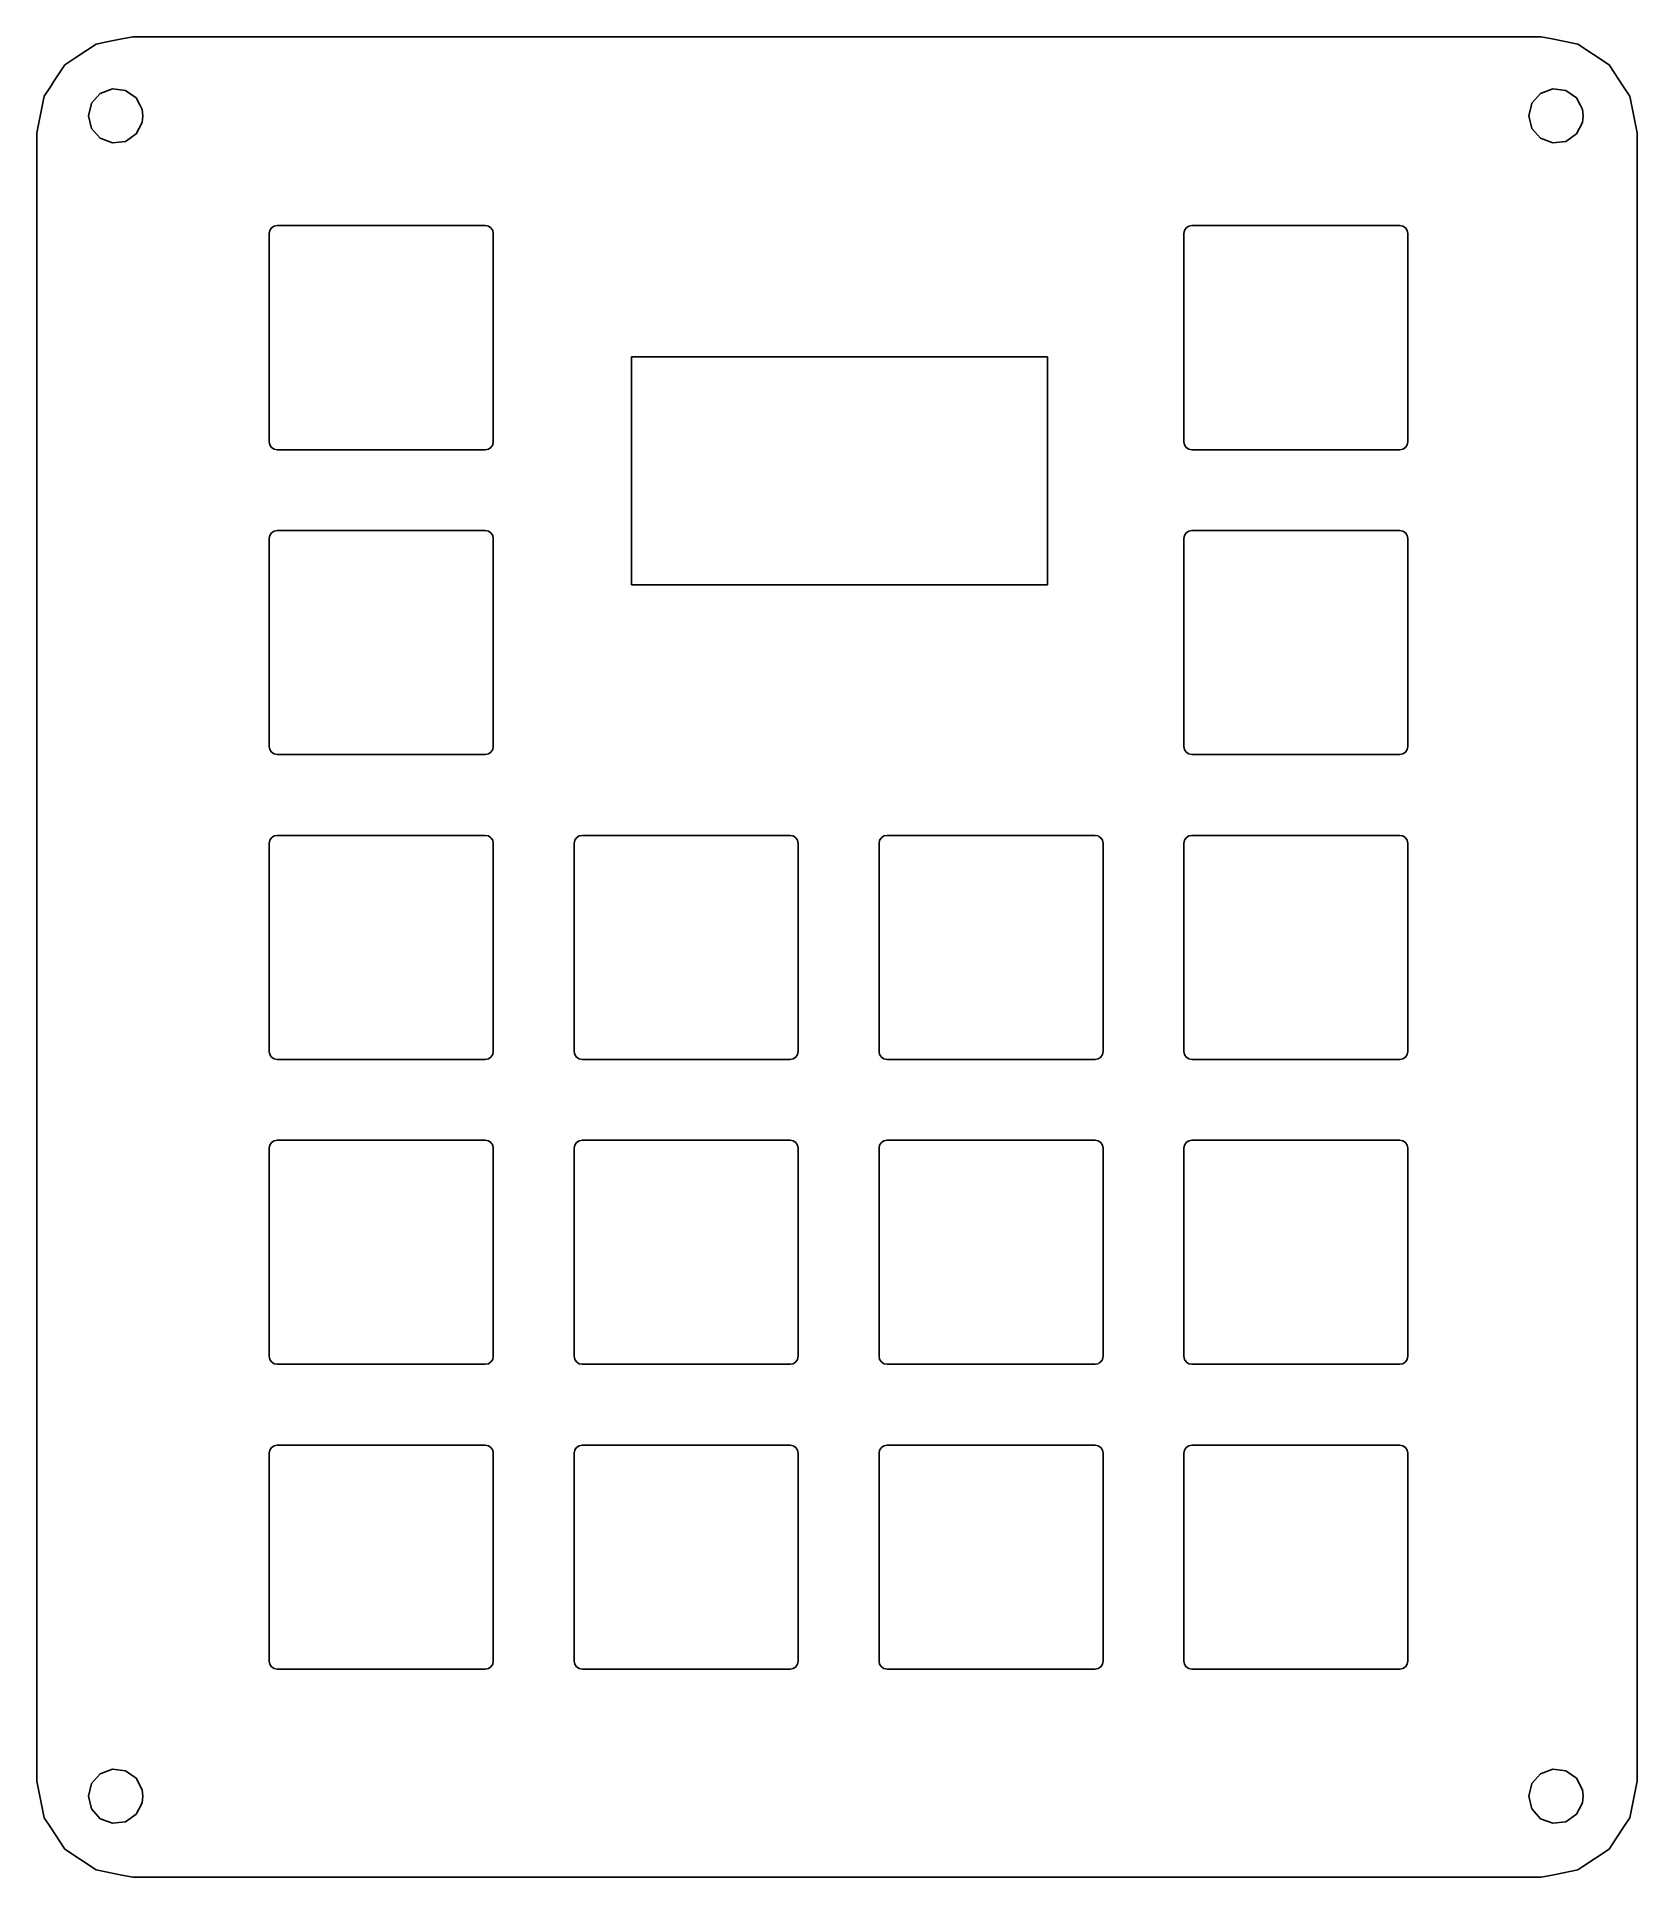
# Model space of a CAD drawing. Extents: x -50 to 50, y 60 to 174.
import ezdxf

# ---------------------------------------------------------------- set-up
doc = ezdxf.new("R2010")
doc.units = 0

msp = doc.modelspace()

# ---------------------------------------------------------------- linework, layer by layer
at = {"layer": 'Layer 1'}
for p, q in [((-47.4981, 173.24), (-46.296, 174.043)), ((-46.296, 174.043), (-45.6301, 174.176)), ((-45.6301, 174.176), (-44.7838, 174.344)), ((-44.7838, 174.344), (-44, 174.5)), ((-44, 174.5), (-40.96, 174.5)), ((-40.96, 174.5), (-32.768, 174.5)), ((-32.768, 174.5), (-29.5361, 174.5)), ((-29.5361, 174.5), (-23.9221, 174.5)), ((-23.9221, 174.5), (0, 174.5)), ((0, 174.5), (13.151, 174.5)), ((13.151, 174.5), (21.675, 174.5)), ((21.675, 174.5), (32.768, 174.5)), ((32.768, 174.5), (40.96, 174.5)), ((40.96, 174.5), (44, 174.5)), ((44, 174.5), (44.7838, 174.344)), ((44.7838, 174.344), (46.296, 174.043)), ((46.296, 174.043), (48.243, 172.743)), ((-48.9471, 171.688), (-48.243, 172.743)), ((-48.243, 172.743), (-47.4981, 173.24)), ((48.243, 172.743), (49.152, 171.382)), ((-49.543, 170.796), (-49.152, 171.382)), ((-49.152, 171.382), (-48.9471, 171.688)), ((49.152, 171.382), (49.543, 170.796)), ((-50, 168.5), (-49.543, 170.796)), ((-46.5979, 170.248), (-46.769, 169.555)), ((-46.574, 170.345), (-46.5979, 170.248)), ((-46.035, 170.954), (-46.574, 170.345)), ((-45.274, 171.243), (-46.035, 170.954)), ((-44.466, 171.145), (-45.274, 171.243)), ((-43.796, 170.682), (-44.466, 171.145)), ((-43.5681, 170.248), (-43.796, 170.682)), ((-43.418, 169.962), (-43.5681, 170.248)), ((43.4021, 170.248), (43.231, 169.555)), ((43.426, 170.345), (43.4021, 170.248)), ((43.965, 170.954), (43.426, 170.345)), ((44.726, 171.243), (43.965, 170.954)), ((45.534, 171.145), (44.726, 171.243)), ((46.204, 170.682), (45.534, 171.145)), ((46.4319, 170.248), (46.204, 170.682)), ((46.582, 169.962), (46.4319, 170.248)), ((49.543, 170.796), (50, 168.5)), ((-46.769, 169.555), (-46.574, 168.765)), ((-43.796, 168.428), (-43.418, 169.148)), ((-43.369, 169.555), (-43.418, 169.962)), ((-43.418, 169.148), (-43.369, 169.555)), ((43.231, 169.555), (43.426, 168.765)), ((46.204, 168.428), (46.582, 169.148)), ((46.631, 169.555), (46.582, 169.962)), ((46.582, 169.148), (46.631, 169.555)), ((-50, 166.152), (-50, 168.5)), ((-46.574, 168.765), (-46.035, 168.156)), ((-46.035, 168.156), (-45.274, 167.868)), ((-45.274, 167.868), (-44.466, 167.966)), ((-44.466, 167.966), (-43.796, 168.428)), ((43.426, 168.765), (43.965, 168.156)), ((43.965, 168.156), (44.726, 167.868)), ((44.726, 167.868), (45.534, 167.966)), ((45.534, 167.966), (46.204, 168.428)), ((50, 168.5), (50, 166.152)), ((-50, 149.768), (-50, 166.152)), ((50, 166.152), (50, 149.768)), ((-35.437, 162.391), (-35.475, 162.2)), ((-35.475, 162.2), (-35.475, 149.768)), ((-35.329, 162.554), (-35.437, 162.391)), ((-35.166, 162.662), (-35.329, 162.554)), ((-34.975, 162.7), (-35.166, 162.662)), ((-32.768, 162.7), (-34.975, 162.7)), ((-21.975, 162.7), (-32.768, 162.7)), ((-21.784, 162.662), (-21.975, 162.7)), ((-21.621, 162.554), (-21.784, 162.662)), ((-21.513, 162.391), (-21.621, 162.554)), ((-21.475, 162.2), (-21.513, 162.391)), ((-21.475, 149.768), (-21.475, 162.2)), ((21.713, 162.391), (21.675, 162.2)), ((21.675, 162.2), (21.675, 149.768)), ((21.821, 162.554), (21.713, 162.391)), ((21.984, 162.662), (21.821, 162.554)), ((22.175, 162.7), (21.984, 162.662)), ((32.768, 162.7), (22.175, 162.7)), ((35.175, 162.7), (32.768, 162.7)), ((35.366, 162.662), (35.175, 162.7)), ((35.529, 162.554), (35.366, 162.662)), ((35.637, 162.391), (35.529, 162.554)), ((35.675, 162.2), (35.637, 162.391)), ((35.675, 149.768), (35.675, 162.2)), ((0, 154.496), (-12.849, 154.496)), ((-12.849, 154.496), (-12.849, 149.768)), ((13.151, 154.496), (0, 154.496)), ((13.151, 149.768), (13.151, 154.496)), ((13.151, 154.496), (13.151, 154.496)), ((-50, 148.7), (-50, 149.768)), ((-35.475, 149.768), (-35.475, 149.2)), ((-21.475, 149.2), (-21.475, 149.768)), ((-12.849, 149.768), (-12.849, 140.246)), ((13.151, 148.7), (13.151, 149.768)), ((21.675, 149.768), (21.675, 149.2)), ((35.675, 149.2), (35.675, 149.768)), ((50, 149.768), (50, 133.384)), ((-50, 133.384), (-50, 148.7)), ((-35.475, 149.2), (-35.437, 149.009)), ((-35.437, 149.009), (-35.329, 148.846)), ((-35.329, 148.846), (-35.166, 148.738)), ((-35.166, 148.738), (-34.975, 148.7)), ((-34.975, 148.7), (-32.768, 148.7)), ((-32.768, 148.7), (-21.975, 148.7)), ((-21.975, 148.7), (-21.784, 148.738)), ((-21.784, 148.738), (-21.621, 148.846)), ((-21.621, 148.846), (-21.513, 149.009)), ((-21.513, 149.009), (-21.475, 149.2)), ((13.151, 140.246), (13.151, 148.7)), ((21.675, 149.2), (21.713, 149.009)), ((21.713, 149.009), (21.821, 148.846)), ((21.821, 148.846), (21.984, 148.738)), ((21.984, 148.738), (22.175, 148.7)), ((22.175, 148.7), (32.768, 148.7)), ((32.768, 148.7), (35.175, 148.7)), ((35.175, 148.7), (35.366, 148.738)), ((35.366, 148.738), (35.529, 148.846)), ((35.529, 148.846), (35.637, 149.009)), ((35.637, 149.009), (35.675, 149.2)), ((-35.437, 143.341), (-35.475, 143.15)), ((-35.475, 143.15), (-35.475, 133.384)), ((-35.329, 143.504), (-35.437, 143.341)), ((-35.166, 143.612), (-35.329, 143.504)), ((-34.975, 143.65), (-35.166, 143.612)), ((-32.768, 143.65), (-34.975, 143.65)), ((-21.975, 143.65), (-32.768, 143.65)), ((-21.784, 143.612), (-21.975, 143.65)), ((-21.621, 143.504), (-21.784, 143.612)), ((-21.513, 143.341), (-21.621, 143.504)), ((-21.475, 143.15), (-21.513, 143.341)), ((-21.475, 133.384), (-21.475, 143.15)), ((21.713, 143.341), (21.675, 143.15)), ((21.675, 143.15), (21.675, 133.384)), ((21.821, 143.504), (21.713, 143.341)), ((21.984, 143.612), (21.821, 143.504)), ((22.175, 143.65), (21.984, 143.612)), ((32.768, 143.65), (22.175, 143.65)), ((35.175, 143.65), (32.768, 143.65)), ((35.366, 143.612), (35.175, 143.65)), ((35.529, 143.504), (35.366, 143.612)), ((35.637, 143.341), (35.529, 143.504)), ((35.675, 143.15), (35.637, 143.341)), ((35.675, 133.384), (35.675, 143.15)), ((-12.849, 140.246), (0, 140.246)), ((0, 140.246), (13.151, 140.246)), ((-50, 129.65), (-50, 133.384)), ((-35.475, 133.384), (-35.475, 130.15)), ((-21.475, 130.15), (-21.475, 133.384)), ((21.675, 133.384), (21.675, 130.15)), ((35.675, 130.15), (35.675, 133.384)), ((50, 133.384), (50, 117)), ((-35.475, 130.15), (-35.437, 129.959)), ((-35.437, 129.959), (-35.329, 129.796)), ((-21.621, 129.796), (-21.513, 129.959)), ((-21.513, 129.959), (-21.475, 130.15)), ((21.675, 130.15), (21.713, 129.959)), ((21.713, 129.959), (21.821, 129.796)), ((35.529, 129.796), (35.637, 129.959)), ((35.637, 129.959), (35.675, 130.15)), ((-50, 117), (-50, 129.65)), ((-35.329, 129.796), (-35.166, 129.688)), ((-35.166, 129.688), (-34.975, 129.65)), ((-34.975, 129.65), (-32.768, 129.65)), ((-32.768, 129.65), (-21.975, 129.65)), ((-21.975, 129.65), (-21.784, 129.688)), ((-21.784, 129.688), (-21.621, 129.796)), ((21.821, 129.796), (21.984, 129.688)), ((21.984, 129.688), (22.175, 129.65)), ((22.175, 129.65), (29.7117, 129.65)), ((29.7117, 129.65), (32.768, 129.65)), ((32.768, 129.65), (35.175, 129.65)), ((35.175, 129.65), (35.366, 129.688)), ((35.366, 129.688), (35.529, 129.796)), ((-35.436, 124.292), (-35.475, 124.1)), ((-35.327, 124.455), (-35.436, 124.292)), ((-35.163, 124.563), (-35.327, 124.455)), ((-34.975, 124.6), (-35.163, 124.563)), ((-32.768, 124.6), (-34.975, 124.6)), ((-21.975, 124.6), (-32.768, 124.6)), ((-21.784, 124.562), (-21.975, 124.6)), ((-21.621, 124.454), (-21.784, 124.562)), ((-21.513, 124.291), (-21.621, 124.454)), ((-21.475, 124.1), (-21.513, 124.291)), ((-16.386, 124.292), (-16.425, 124.1)), ((-16.384, 124.295), (-16.386, 124.292)), ((-16.277, 124.455), (-16.384, 124.295)), ((-16.113, 124.563), (-16.277, 124.455)), ((-15.925, 124.6), (-16.113, 124.563)), ((-2.925, 124.6), (-15.925, 124.6)), ((-2.734, 124.562), (-2.925, 124.6)), ((-2.571, 124.454), (-2.734, 124.562)), ((-2.463, 124.291), (-2.571, 124.454)), ((-2.425, 124.1), (-2.463, 124.291)), ((2.663, 124.291), (2.625, 124.1)), ((2.771, 124.454), (2.663, 124.291)), ((2.934, 124.562), (2.771, 124.454)), ((3.125, 124.6), (2.934, 124.562)), ((16.125, 124.6), (3.125, 124.6)), ((16.316, 124.562), (16.125, 124.6)), ((16.384, 124.517), (16.316, 124.562)), ((16.479, 124.454), (16.384, 124.517)), ((16.587, 124.291), (16.479, 124.454)), ((16.625, 124.1), (16.587, 124.291)), ((21.714, 124.292), (21.675, 124.1)), ((21.823, 124.455), (21.714, 124.292)), ((21.987, 124.563), (21.823, 124.455)), ((22.175, 124.6), (21.987, 124.563)), ((32.768, 124.6), (22.175, 124.6)), ((35.175, 124.6), (32.768, 124.6)), ((35.366, 124.562), (35.175, 124.6)), ((35.529, 124.454), (35.366, 124.562)), ((35.637, 124.291), (35.529, 124.454)), ((35.675, 124.1), (35.637, 124.291)), ((-35.475, 124.1), (-35.475, 117)), ((-21.475, 117), (-21.475, 124.1)), ((-16.425, 124.1), (-16.425, 117)), ((-2.425, 117), (-2.425, 124.1)), ((2.625, 124.1), (2.625, 117)), ((16.625, 117), (16.625, 124.1)), ((21.675, 124.1), (21.675, 117)), ((35.675, 117), (35.675, 124.1)), ((-50, 100.616), (-50, 117)), ((-35.475, 117), (-35.475, 111.1)), ((-21.475, 111.1), (-21.475, 117)), ((-16.425, 117), (-16.425, 111.1)), ((-2.425, 111.1), (-2.425, 117)), ((2.625, 117), (2.625, 114.583)), ((16.625, 111.1), (16.625, 117)), ((21.675, 117), (21.675, 111.1)), ((35.675, 111.1), (35.675, 117)), ((50, 117), (50, 100.616)), ((2.625, 114.583), (2.625, 111.1)), ((-35.475, 111.1), (-35.437, 110.909)), ((-35.437, 110.909), (-35.329, 110.746)), ((-35.329, 110.746), (-35.166, 110.638)), ((-35.166, 110.638), (-34.975, 110.6)), ((-34.975, 110.6), (-32.768, 110.6)), ((-32.768, 110.6), (-21.975, 110.6)), ((-21.975, 110.6), (-21.784, 110.638)), ((-21.784, 110.638), (-21.621, 110.746)), ((-21.621, 110.746), (-21.513, 110.909)), ((-21.513, 110.909), (-21.475, 111.1)), ((-16.425, 111.1), (-16.387, 110.909)), ((-16.387, 110.909), (-16.384, 110.904)), ((-16.384, 110.904), (-16.279, 110.746)), ((-16.279, 110.746), (-16.116, 110.638)), ((-16.116, 110.638), (-15.925, 110.6)), ((-15.925, 110.6), (-2.925, 110.6)), ((-2.925, 110.6), (-2.734, 110.638)), ((-2.734, 110.638), (-2.571, 110.746)), ((-2.571, 110.746), (-2.463, 110.909)), ((-2.463, 110.909), (-2.425, 111.1)), ((2.625, 111.1), (2.663, 110.909)), ((2.663, 110.909), (2.771, 110.746)), ((2.771, 110.746), (2.934, 110.638)), ((2.934, 110.638), (3.125, 110.6)), ((3.125, 110.6), (8.6369, 110.6)), ((8.6369, 110.6), (16.125, 110.6)), ((16.125, 110.6), (16.316, 110.638)), ((16.316, 110.638), (16.384, 110.683)), ((16.384, 110.683), (16.479, 110.746)), ((16.479, 110.746), (16.587, 110.909)), ((16.587, 110.909), (16.625, 111.1)), ((21.675, 111.1), (21.713, 110.909)), ((21.713, 110.909), (21.821, 110.746)), ((21.821, 110.746), (21.984, 110.638)), ((21.984, 110.638), (22.175, 110.6)), ((22.175, 110.6), (32.768, 110.6)), ((32.768, 110.6), (34.5708, 110.6)), ((34.5708, 110.6), (35.175, 110.6)), ((35.175, 110.6), (35.366, 110.638)), ((35.366, 110.638), (35.529, 110.746)), ((35.529, 110.746), (35.637, 110.909)), ((35.637, 110.909), (35.675, 111.1)), ((-35.437, 105.241), (-35.475, 105.05)), ((-35.475, 105.05), (-35.475, 100.616)), ((-35.329, 105.404), (-35.437, 105.241)), ((-35.166, 105.512), (-35.329, 105.404)), ((-34.975, 105.55), (-35.166, 105.512)), ((-32.768, 105.55), (-34.975, 105.55)), ((-21.975, 105.55), (-32.768, 105.55)), ((-21.784, 105.512), (-21.975, 105.55)), ((-21.621, 105.404), (-21.784, 105.512)), ((-21.513, 105.241), (-21.621, 105.404)), ((-21.475, 105.05), (-21.513, 105.241)), ((-21.475, 100.616), (-21.475, 105.05)), ((-16.387, 105.241), (-16.425, 105.05)), ((-16.425, 105.05), (-16.425, 100.616)), ((-16.384, 105.246), (-16.387, 105.241)), ((-16.279, 105.404), (-16.384, 105.246)), ((-16.116, 105.512), (-16.279, 105.404)), ((-15.925, 105.55), (-16.116, 105.512)), ((-2.925, 105.55), (-15.925, 105.55)), ((-2.734, 105.512), (-2.925, 105.55)), ((-2.571, 105.404), (-2.734, 105.512)), ((-2.463, 105.241), (-2.571, 105.404)), ((-2.425, 105.05), (-2.463, 105.241)), ((-2.425, 100.616), (-2.425, 105.05)), ((2.663, 105.241), (2.625, 105.05)), ((2.625, 105.05), (2.625, 100.616)), ((2.771, 105.404), (2.663, 105.241)), ((2.934, 105.512), (2.771, 105.404)), ((3.125, 105.55), (2.934, 105.512)), ((16.125, 105.55), (3.125, 105.55)), ((16.316, 105.512), (16.125, 105.55)), ((16.384, 105.467), (16.316, 105.512)), ((16.479, 105.404), (16.384, 105.467)), ((16.587, 105.241), (16.479, 105.404)), ((16.625, 105.05), (16.587, 105.241)), ((16.625, 100.616), (16.625, 105.05)), ((21.713, 105.241), (21.675, 105.05)), ((21.675, 105.05), (21.675, 100.616)), ((21.821, 105.404), (21.713, 105.241)), ((21.984, 105.512), (21.821, 105.404)), ((22.175, 105.55), (21.984, 105.512)), ((32.768, 105.55), (22.175, 105.55)), ((35.175, 105.55), (32.768, 105.55)), ((35.366, 105.512), (35.175, 105.55)), ((35.529, 105.404), (35.366, 105.512)), ((35.637, 105.241), (35.529, 105.404)), ((35.675, 105.05), (35.637, 105.241)), ((35.675, 100.616), (35.675, 105.05)), ((-50, 91.55), (-50, 100.616)), ((-35.475, 100.616), (-35.475, 92.05)), ((-21.475, 92.424), (-21.475, 100.616)), ((-16.425, 100.616), (-16.425, 92.424)), ((-2.425, 92.424), (-2.425, 100.616)), ((2.625, 100.616), (2.625, 92.05)), ((16.625, 92.424), (16.625, 100.616)), ((21.675, 100.616), (21.675, 92.424)), ((35.675, 92.05), (35.675, 100.616)), ((50, 100.616), (50, 84.232)), ((-35.475, 92.05), (-35.437, 91.859)), ((-21.513, 91.859), (-21.475, 92.05)), ((-21.475, 92.05), (-21.475, 92.424)), ((-16.425, 92.424), (-16.425, 92.05)), ((-16.425, 92.05), (-16.387, 91.859)), ((-2.463, 91.859), (-2.425, 92.05)), ((-2.425, 92.05), (-2.425, 92.424)), ((2.625, 92.05), (2.663, 91.859)), ((16.587, 91.859), (16.625, 92.05)), ((16.625, 92.05), (16.625, 92.424)), ((21.675, 92.424), (21.675, 92.05)), ((21.675, 92.05), (21.713, 91.859)), ((35.637, 91.859), (35.675, 92.05)), ((-50, 84.232), (-50, 91.55)), ((-35.437, 91.859), (-35.329, 91.696)), ((-35.329, 91.696), (-35.166, 91.588)), ((-35.166, 91.588), (-34.975, 91.55)), ((-34.975, 91.55), (-32.768, 91.55)), ((-32.768, 91.55), (-24.576, 91.55)), ((-24.576, 91.55), (-21.975, 91.55)), ((-21.975, 91.55), (-21.784, 91.588)), ((-21.784, 91.588), (-21.621, 91.696)), ((-21.621, 91.696), (-21.513, 91.859)), ((-16.387, 91.859), (-16.384, 91.8545)), ((-16.384, 91.8545), (-16.279, 91.696)), ((-16.279, 91.696), (-16.116, 91.588)), ((-16.116, 91.588), (-15.925, 91.55)), ((-15.925, 91.55), (-8.192, 91.55)), ((-8.192, 91.55), (-2.925, 91.55)), ((-2.925, 91.55), (-2.734, 91.588)), ((-2.734, 91.588), (-2.571, 91.696)), ((-2.571, 91.696), (-2.463, 91.859)), ((2.663, 91.859), (2.771, 91.696)), ((2.771, 91.696), (2.934, 91.588)), ((2.934, 91.588), (3.125, 91.55)), ((3.125, 91.55), (16.125, 91.55)), ((16.125, 91.55), (16.316, 91.588)), ((16.316, 91.588), (16.384, 91.6331)), ((16.384, 91.6331), (16.479, 91.696)), ((16.479, 91.696), (16.587, 91.859)), ((21.713, 91.859), (21.821, 91.696)), ((21.821, 91.696), (21.984, 91.588)), ((21.984, 91.588), (22.175, 91.55)), ((22.175, 91.55), (24.576, 91.55)), ((24.576, 91.55), (32.768, 91.55)), ((32.768, 91.55), (35.175, 91.55)), ((35.175, 91.55), (35.366, 91.588)), ((35.366, 91.588), (35.529, 91.696)), ((35.529, 91.696), (35.637, 91.859)), ((-35.329, 86.354), (-35.437, 86.191)), ((-35.166, 86.462), (-35.329, 86.354)), ((-34.975, 86.5), (-35.166, 86.462)), ((-32.768, 86.5), (-34.975, 86.5)), ((-24.576, 86.5), (-32.768, 86.5)), ((-21.975, 86.5), (-24.576, 86.5)), ((-21.784, 86.462), (-21.975, 86.5)), ((-21.621, 86.354), (-21.784, 86.462)), ((-21.513, 86.191), (-21.621, 86.354)), ((-16.279, 86.354), (-16.384, 86.1955)), ((-16.116, 86.462), (-16.279, 86.354)), ((-15.925, 86.5), (-16.116, 86.462)), ((-8.192, 86.5), (-15.925, 86.5)), ((-2.925, 86.5), (-8.192, 86.5)), ((-2.734, 86.462), (-2.925, 86.5)), ((-2.571, 86.354), (-2.734, 86.462)), ((-2.463, 86.191), (-2.571, 86.354)), ((2.771, 86.354), (2.663, 86.191)), ((2.934, 86.462), (2.771, 86.354)), ((3.125, 86.5), (2.934, 86.462)), ((16.125, 86.5), (3.125, 86.5)), ((16.316, 86.462), (16.125, 86.5)), ((16.384, 86.4169), (16.316, 86.462)), ((16.479, 86.354), (16.384, 86.4169)), ((16.587, 86.191), (16.479, 86.354)), ((21.821, 86.354), (21.713, 86.191)), ((21.984, 86.462), (21.821, 86.354)), ((22.175, 86.5), (21.984, 86.462)), ((24.576, 86.5), (22.175, 86.5)), ((32.768, 86.5), (24.576, 86.5)), ((35.175, 86.5), (32.768, 86.5)), ((35.366, 86.462), (35.175, 86.5)), ((35.529, 86.354), (35.366, 86.462)), ((35.637, 86.191), (35.529, 86.354)), ((-35.437, 86.191), (-35.475, 86)), ((-35.475, 86), (-35.475, 84.232)), ((-21.475, 86), (-21.513, 86.191)), ((-21.475, 84.232), (-21.475, 86)), ((-16.387, 86.191), (-16.425, 86)), ((-16.425, 86), (-16.425, 84.232)), ((-16.384, 86.1955), (-16.387, 86.191)), ((-2.425, 86), (-2.463, 86.191)), ((-2.425, 84.232), (-2.425, 86)), ((2.663, 86.191), (2.625, 86)), ((2.625, 86), (2.625, 84.232)), ((16.625, 86), (16.587, 86.191)), ((16.625, 84.232), (16.625, 86)), ((21.713, 86.191), (21.675, 86)), ((21.675, 86), (21.675, 84.232)), ((35.675, 86), (35.637, 86.191)), ((35.675, 84.232), (35.675, 86)), ((-50, 72.5), (-50, 84.232)), ((-35.475, 84.232), (-35.475, 73)), ((-21.475, 73), (-21.475, 84.232)), ((-16.425, 84.232), (-16.425, 73)), ((-2.425, 73), (-2.425, 84.232)), ((2.625, 84.232), (2.625, 73)), ((16.625, 73), (16.625, 84.232)), ((21.675, 84.232), (21.675, 73)), ((35.675, 73), (35.675, 84.232)), ((50, 84.232), (50, 67.848)), ((-50, 67.848), (-50, 72.5)), ((-35.475, 73), (-35.437, 72.809)), ((-35.437, 72.809), (-35.329, 72.646)), ((-35.329, 72.646), (-35.166, 72.538)), ((-35.166, 72.538), (-34.975, 72.5)), ((-34.975, 72.5), (-32.768, 72.5)), ((-32.768, 72.5), (-21.975, 72.5)), ((-21.975, 72.5), (-21.784, 72.538)), ((-21.784, 72.538), (-21.621, 72.646)), ((-21.621, 72.646), (-21.513, 72.809)), ((-21.513, 72.809), (-21.475, 73)), ((-16.425, 73), (-16.387, 72.809)), ((-16.387, 72.809), (-16.384, 72.8045)), ((-16.384, 72.8045), (-16.279, 72.646)), ((-16.279, 72.646), (-16.116, 72.538)), ((-16.116, 72.538), (-15.925, 72.5)), ((-15.925, 72.5), (-2.925, 72.5)), ((-2.925, 72.5), (-2.734, 72.538)), ((-2.734, 72.538), (-2.571, 72.646)), ((-2.571, 72.646), (-2.463, 72.809)), ((-2.463, 72.809), (-2.425, 73)), ((2.625, 73), (2.663, 72.809)), ((2.663, 72.809), (2.771, 72.646)), ((2.771, 72.646), (2.934, 72.538)), ((2.934, 72.538), (3.125, 72.5)), ((3.125, 72.5), (16.125, 72.5)), ((16.125, 72.5), (16.316, 72.538)), ((16.316, 72.538), (16.384, 72.5831)), ((16.384, 72.5831), (16.479, 72.646)), ((16.479, 72.646), (16.587, 72.809)), ((16.587, 72.809), (16.625, 73)), ((21.675, 73), (21.713, 72.809)), ((21.713, 72.809), (21.821, 72.646)), ((21.821, 72.646), (21.984, 72.538)), ((21.984, 72.538), (22.175, 72.5)), ((22.175, 72.5), (32.768, 72.5)), ((32.768, 72.5), (35.175, 72.5)), ((35.175, 72.5), (35.366, 72.538)), ((35.366, 72.538), (35.529, 72.646)), ((35.529, 72.646), (35.637, 72.809)), ((35.637, 72.809), (35.675, 73)), ((-50, 65.5), (-50, 67.848)), ((50, 67.848), (50, 65.5)), ((-46.035, 65.954), (-46.574, 65.345)), ((-45.274, 66.243), (-46.035, 65.954)), ((-44.466, 66.145), (-45.274, 66.243)), ((-43.796, 65.682), (-44.466, 66.145)), ((-43.418, 64.962), (-43.796, 65.682)), ((43.965, 65.954), (43.426, 65.345)), ((44.726, 66.243), (43.965, 65.954)), ((45.534, 66.145), (44.726, 66.243)), ((46.204, 65.682), (45.534, 66.145)), ((46.582, 64.962), (46.204, 65.682)), ((-49.543, 63.204), (-50, 65.5)), ((-46.574, 65.345), (-46.769, 64.555)), ((-46.769, 64.555), (-46.574, 63.765)), ((-43.369, 64.555), (-43.418, 64.962)), ((-43.418, 64.148), (-43.369, 64.555)), ((43.426, 65.345), (43.231, 64.555)), ((43.231, 64.555), (43.426, 63.765)), ((46.631, 64.555), (46.582, 64.962)), ((46.582, 64.148), (46.631, 64.555)), ((50, 65.5), (49.543, 63.204)), ((-46.574, 63.765), (-46.5625, 63.752)), ((-46.5625, 63.752), (-46.035, 63.156)), ((-44.466, 62.966), (-43.796, 63.428)), ((-43.796, 63.428), (-43.6259, 63.752)), ((-43.6259, 63.752), (-43.418, 64.148)), ((43.426, 63.765), (43.4375, 63.752)), ((43.4375, 63.752), (43.965, 63.156)), ((45.534, 62.966), (46.204, 63.428)), ((46.204, 63.428), (46.3741, 63.752)), ((46.3741, 63.752), (46.582, 64.148)), ((-49.152, 62.6184), (-49.543, 63.204)), ((-48.243, 61.257), (-49.152, 62.6184)), ((-46.035, 63.156), (-45.274, 62.867)), ((-45.274, 62.867), (-44.466, 62.966)), ((43.965, 63.156), (44.726, 62.867)), ((44.726, 62.867), (45.534, 62.966)), ((49.152, 62.6184), (48.3891, 61.4759)), ((49.543, 63.204), (49.152, 62.6184)), ((-46.296, 59.957), (-48.243, 61.257)), ((48.243, 61.257), (46.6105, 60.167)), ((48.3891, 61.4759), (48.243, 61.257)), ((-44.7838, 59.656), (-46.296, 59.957)), ((46.296, 59.957), (44.7838, 59.656)), ((46.6105, 60.167), (46.296, 59.957)), ((-44, 59.5), (-44.7838, 59.656)), ((-40.96, 59.5), (-44, 59.5)), ((-32.768, 59.5), (-40.96, 59.5)), ((-21.475, 59.5), (-32.768, 59.5)), ((-16.384, 59.5), (-21.475, 59.5)), ((-2.425, 59.5), (-16.384, 59.5)), ((0, 59.5), (-2.425, 59.5)), ((16.384, 59.5), (0, 59.5)), ((32.768, 59.5), (16.384, 59.5)), ((40.96, 59.5), (32.768, 59.5)), ((44, 59.5), (40.96, 59.5)), ((44.7838, 59.656), (44, 59.5))]:
    msp.add_line(p, q, dxfattribs=at)

doc.saveas('drawing.dxf')
